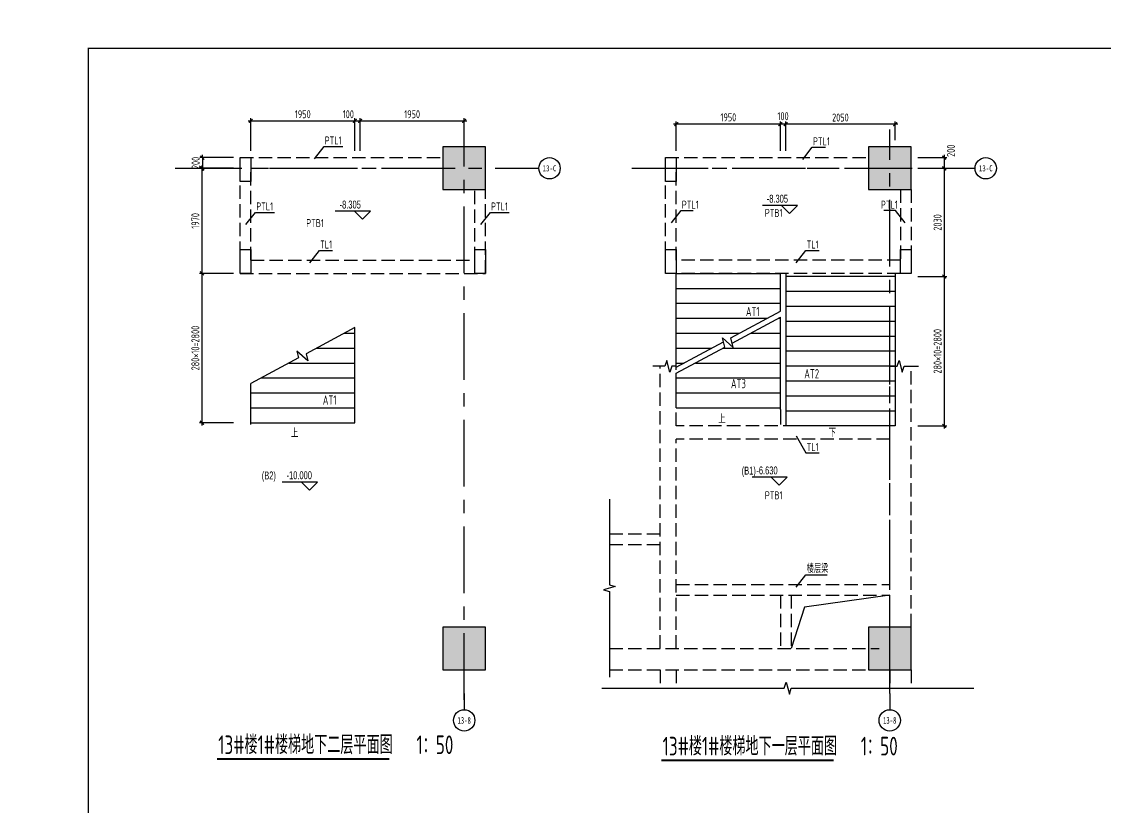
# Model space of a CAD drawing. Extents: x 20383 to 83436, y 6754 to 118707.
# Drawn here: x 20383 to 40692, y 103979 to 118707 of the extents above; entities that cross this region are included whole.
import ezdxf
from ezdxf.enums import TextEntityAlignment as Align

# ---------------------------------------------------------------- set-up
doc = ezdxf.new("R2010")
doc.units = 0
doc.header["$LTSCALE"] = 1000
doc.header["$MEASUREMENT"] = 0
doc.linetypes.add('CENTER', pattern=[2, 1.25, -0.25, 0.25, -0.25])
doc.linetypes.add('DASH', pattern=[0.35, 0.25, -0.1])
doc.layers.get('0').update_dxf_attribs({"linetype": 'CONTINUOUS'})
doc.layers.get('Defpoints').update_dxf_attribs({"color": 167, "linetype": 'CONTINUOUS'})
for name, color, linetype in [('01-标注_轴线坐标', 132, 'CONTINUOUS'), ('02-TEXT_轴号', 7, 'CONTINUOUS'), ('05-填充_天正', 26, 'CONTINUOUS'), ('104-13 B2核心筒$0$DIM_SYMB', 3, 'CONTINUOUS'), ('AXIS', 253, 'CENTER'), ('DIM', 3, 'CONTINUOUS'), ('PUB_TEXT', 7, 'CONTINUOUS'), ('s-beam', 4, 'DASH'), ('s-colu', 40, 'CONTINUOUS'), ('s-colu-hatc', 16, 'CONTINUOUS'), ('s-dim', 3, 'CONTINUOUS'), ('S-DIM-B', 3, 'CONTINUOUS'), ('S-DIM-SYMB', 3, 'CONTINUOUS'), ('s-stair', 7, 'CONTINUOUS'), ('s-thin', 3, 'CONTINUOUS'), ('S_TEXT', 7, 'CONTINUOUS'), ('S_THIN', 7, 'CONTINUOUS')]:
    doc.layers.add(name, color=color, linetype=linetype)
doc.styles.add('_TCH_AXIS', font='STXIHEI.TTF')
doc.styles.add('_TCH_DIM', font='ros.shx', dxfattribs={"width": 0.8, "bigfont": 'jd.shx'})
doc.styles.add('TSSD_Dimension', font='tssdeng.shx', dxfattribs={"width": 0.7, "bigfont": 'TSSDCHN.SHX'})
doc.styles.add('TSSD_Rein', font='Tssdeng.shx', dxfattribs={"width": 0.7, "bigfont": 'hztxt.shx'})
doc.dimstyles.new('TSSD_50_50', dxfattribs={"dimtxt": 150, "dimasz": 50, "dimexe": 50, "dimexo": 125, "dimgap": 50, "dimtad": 1, "dimdec": 0, "dimzin": 0, "dimdsep": 46, "dimtxsty": 'TSSD_Dimension', "dimblk": 'ARCHTICK', "dimblk1": 'ARCHTICK', "dimblk2": 'ARCHTICK', "dimcen": 0, "dimdle": 50, "dimclrt": 7, "dimadec": 0, "dimazin": 0, "dimtfac": 1, "dimtdec": 0, "dimtix": 1, "dimtmove": 2, "dimatfit": 3, "dimfxl": 1, "dimtolj": 1, "dimtzin": 0, "dimarcsym": 0})

# ---------------------------------------------------------------- blocks, each defined once
blk = doc.blocks.new('_ArchTick')
at = {"color": 0, "const_width": 0.5}
blk.add_lwpolyline([(-0.71, -0.71), (0.71, 0.71)], dxfattribs=at)
blk = doc.blocks.new('*D63')
at = {"layer": 'Defpoints', "color": 0, "transparency": 16777216}
for p in [(37052, 116158), (37052, 115958), (37673, 115958)]:
    blk.add_point(p, dxfattribs=at)
at = {"layer": 's-dim', "color": 0, "lineweight": -2, "transparency": 16777216}
for p, q in [((37673, 116208), (37673, 115908)), ((37177, 116158), (37723, 116158)), ((37177, 115958), (37723, 115958))]:
    blk.add_line(p, q, dxfattribs=at)
at = {"layer": 's-dim', "color": 0, "lineweight": -2, "transparency": 16777216, "xscale": 50, "yscale": 50, "zscale": 50}
for p, rotation in [((37673, 116158), 90), ((37673, 115958), 270)]:
    blk.add_blockref('_ArchTick', p, dxfattribs=dict(at, rotation=rotation))
at = {"layer": 's-dim', "color": 7, "transparency": 16777216, "insert": (37798, 116287), "char_height": 150, "attachment_point": 5, "rotation": 90, "style": 'TSSD_Dimension'}
blk.add_mtext('\\A1;200', dxfattribs=at)
blk = doc.blocks.new('*D64')
at = {"layer": 'Defpoints', "color": 0, "transparency": 16777216}
for p in [(37052, 115958), (37052, 113928), (37673, 113928)]:
    blk.add_point(p, dxfattribs=at)
at = {"layer": 's-dim', "color": 0, "lineweight": -2, "transparency": 16777216}
for p, q in [((37673, 116008), (37673, 113878)), ((37177, 115958), (37723, 115958)), ((37177, 113928), (37723, 113928))]:
    blk.add_line(p, q, dxfattribs=at)
at = {"layer": 's-dim', "color": 0, "lineweight": -2, "transparency": 16777216, "xscale": 50, "yscale": 50, "zscale": 50}
for p, rotation in [((37673, 115958), 90), ((37673, 113928), 270)]:
    blk.add_blockref('_ArchTick', p, dxfattribs=dict(at, rotation=rotation))
at = {"layer": 's-dim', "color": 7, "transparency": 16777216, "insert": (37548, 114943), "char_height": 150, "attachment_point": 5, "rotation": 90, "style": 'TSSD_Dimension'}
blk.add_mtext('\\A1;2030', dxfattribs=at)
blk = doc.blocks.new('*D65')
at = {"layer": 'Defpoints', "color": 0, "transparency": 16777216}
for p in [(37052, 113928), (37052, 111128), (37673, 111128)]:
    blk.add_point(p, dxfattribs=at)
at = {"layer": 's-dim', "color": 0, "lineweight": -2, "transparency": 16777216}
for p, q in [((37673, 113978), (37673, 111078)), ((37177, 113928), (37723, 113928)), ((37177, 111128), (37723, 111128))]:
    blk.add_line(p, q, dxfattribs=at)
at = {"layer": 's-dim', "color": 0, "lineweight": -2, "transparency": 16777216, "xscale": 50, "yscale": 50, "zscale": 50}
for p, rotation in [((37673, 113928), 90), ((37673, 111128), 270)]:
    blk.add_blockref('_ArchTick', p, dxfattribs=dict(at, rotation=rotation))
at = {"layer": 's-dim', "color": 7, "transparency": 16777216, "insert": (37548, 112528), "char_height": 150, "attachment_point": 5, "rotation": 90, "style": 'TSSD_Dimension'}
blk.add_mtext('\\A1;280×10=2800', dxfattribs=at)
blk = doc.blocks.new('*D66')
at = {"layer": 'Defpoints', "color": 0, "transparency": 16777216}
for p in [(34702, 116785), (36752, 116358), (34702, 116158)]:
    blk.add_point(p, dxfattribs=at)
at = {"layer": 's-dim', "color": 0, "lineweight": -2, "transparency": 16777216}
for p, q in [((36802, 116785), (34652, 116785)), ((34702, 116283), (34702, 116835)), ((36752, 116483), (36752, 116835))]:
    blk.add_line(p, q, dxfattribs=at)
at = {"layer": 's-dim', "color": 0, "lineweight": -2, "transparency": 16777216, "xscale": 50, "yscale": 50, "zscale": 50, "rotation": 180}
blk.add_blockref('_ArchTick', (34702, 116785), dxfattribs=at)
at = {"layer": 's-dim', "color": 0, "lineweight": -2, "transparency": 16777216, "xscale": 50, "yscale": 50, "zscale": 50}
blk.add_blockref('_ArchTick', (36752, 116785), dxfattribs=at)
at = {"layer": 's-dim', "color": 7, "transparency": 16777216, "insert": (35727, 116910), "char_height": 150, "attachment_point": 5, "style": 'TSSD_Dimension'}
blk.add_mtext('\\A1;2050', dxfattribs=at)
blk = doc.blocks.new('*D67')
at = {"layer": 'Defpoints', "color": 0, "transparency": 16777216}
for p in [(34602, 116785), (34602, 116158), (34702, 116158)]:
    blk.add_point(p, dxfattribs=at)
at = {"layer": 's-dim', "color": 0, "lineweight": -2, "transparency": 16777216}
for p, q in [((34752, 116785), (34552, 116785)), ((34602, 116283), (34602, 116835)), ((34702, 116283), (34702, 116835))]:
    blk.add_line(p, q, dxfattribs=at)
at = {"layer": 's-dim', "color": 0, "lineweight": -2, "transparency": 16777216, "xscale": 50, "yscale": 50, "zscale": 50, "rotation": 180}
blk.add_blockref('_ArchTick', (34602, 116785), dxfattribs=at)
at = {"layer": 's-dim', "color": 0, "lineweight": -2, "transparency": 16777216, "xscale": 50, "yscale": 50, "zscale": 50}
blk.add_blockref('_ArchTick', (34702, 116785), dxfattribs=at)
at = {"layer": 's-dim', "color": 7, "transparency": 16777216, "insert": (34652, 116935), "char_height": 150, "attachment_point": 5, "style": 'TSSD_Dimension'}
blk.add_mtext('\\A1;100', dxfattribs=at)
blk = doc.blocks.new('*D68')
at = {"layer": 'Defpoints', "color": 0, "transparency": 16777216}
for p in [(32652, 116785), (32652, 116158), (34602, 116158)]:
    blk.add_point(p, dxfattribs=at)
at = {"layer": 's-dim', "color": 0, "lineweight": -2, "transparency": 16777216}
for p, q in [((34652, 116785), (32602, 116785)), ((32652, 116283), (32652, 116835)), ((34602, 116283), (34602, 116835))]:
    blk.add_line(p, q, dxfattribs=at)
at = {"layer": 's-dim', "color": 0, "lineweight": -2, "transparency": 16777216, "xscale": 50, "yscale": 50, "zscale": 50, "rotation": 180}
blk.add_blockref('_ArchTick', (32652, 116785), dxfattribs=at)
at = {"layer": 's-dim', "color": 0, "lineweight": -2, "transparency": 16777216, "xscale": 50, "yscale": 50, "zscale": 50}
blk.add_blockref('_ArchTick', (34602, 116785), dxfattribs=at)
at = {"layer": 's-dim', "color": 7, "transparency": 16777216, "insert": (33627, 116914), "char_height": 150, "attachment_point": 5, "style": 'TSSD_Dimension'}
blk.add_mtext('\\A1;1950', dxfattribs=at)
blk = doc.blocks.new('*D77')
at = {"layer": 'Defpoints', "color": 0, "transparency": 16777216}
for p in [(23763, 113988), (24476, 113988), (24476, 111188)]:
    blk.add_point(p, dxfattribs=at)
at = {"layer": 's-dim', "color": 0, "lineweight": -2, "transparency": 16777216}
for p, q in [((24351, 113988), (23713, 113988)), ((23763, 111138), (23763, 114038)), ((24351, 111188), (23713, 111188))]:
    blk.add_line(p, q, dxfattribs=at)
at = {"layer": 's-dim', "color": 0, "lineweight": -2, "transparency": 16777216, "xscale": 50, "yscale": 50, "zscale": 50}
for p, rotation in [((23763, 113988), 90), ((23763, 111188), 270)]:
    blk.add_blockref('_ArchTick', p, dxfattribs=dict(at, rotation=rotation))
at = {"layer": 's-dim', "color": 7, "transparency": 16777216, "insert": (23638, 112588), "char_height": 150, "attachment_point": 5, "rotation": 90, "style": 'TSSD_Dimension'}
blk.add_mtext('\\A1;280×10=2800', dxfattribs=at)
blk = doc.blocks.new('*D78')
at = {"layer": 'Defpoints', "color": 0, "transparency": 16777216}
for p in [(23763, 115958), (24476, 115958), (24476, 113988)]:
    blk.add_point(p, dxfattribs=at)
at = {"layer": 's-dim', "color": 0, "lineweight": -2, "transparency": 16777216}
for p, q in [((23763, 113938), (23763, 116008)), ((24351, 115958), (23713, 115958)), ((24351, 113988), (23713, 113988))]:
    blk.add_line(p, q, dxfattribs=at)
at = {"layer": 's-dim', "color": 0, "lineweight": -2, "transparency": 16777216, "xscale": 50, "yscale": 50, "zscale": 50}
for p, rotation in [((23763, 115958), 90), ((23763, 113988), 270)]:
    blk.add_blockref('_ArchTick', p, dxfattribs=dict(at, rotation=rotation))
at = {"layer": 's-dim', "color": 7, "transparency": 16777216, "insert": (23638, 114973), "char_height": 150, "attachment_point": 5, "rotation": 90, "style": 'TSSD_Dimension'}
blk.add_mtext('\\A1;1970', dxfattribs=at)
blk = doc.blocks.new('*D79')
at = {"layer": 'Defpoints', "color": 0, "transparency": 16777216}
for p in [(24476, 116158), (23769, 115958), (24476, 115958)]:
    blk.add_point(p, dxfattribs=at)
at = {"layer": 's-dim', "color": 0, "lineweight": -2, "transparency": 16777216}
for p, q in [((23769, 116158), (23769, 116208)), ((24351, 116158), (23719, 116158)), ((23769, 116158), (23769, 115958)), ((24351, 115958), (23719, 115958)), ((23769, 115958), (23769, 115908))]:
    blk.add_line(p, q, dxfattribs=at)
at = {"layer": 's-dim', "color": 0, "lineweight": -2, "transparency": 16777216, "xscale": 50, "yscale": 50, "zscale": 50}
for p, rotation in [((23769, 116158), 270), ((23769, 115958), 90)]:
    blk.add_blockref('_ArchTick', p, dxfattribs=dict(at, rotation=rotation))
at = {"layer": 's-dim', "color": 7, "transparency": 16777216, "insert": (23644, 116058), "char_height": 150, "attachment_point": 5, "rotation": 90, "style": 'TSSD_Dimension'}
blk.add_mtext('\\A1;200', dxfattribs=at)
blk = doc.blocks.new('*D80')
at = {"layer": 'Defpoints', "color": 0, "transparency": 16777216}
for p in [(26626, 116847), (24676, 116158), (26626, 116158)]:
    blk.add_point(p, dxfattribs=at)
at = {"layer": 's-dim', "color": 0, "lineweight": -2, "transparency": 16777216}
for p, q in [((24626, 116847), (26676, 116847)), ((24676, 116283), (24676, 116897)), ((26626, 116283), (26626, 116897))]:
    blk.add_line(p, q, dxfattribs=at)
at = {"layer": 's-dim', "color": 0, "lineweight": -2, "transparency": 16777216, "xscale": 50, "yscale": 50, "zscale": 50, "rotation": 180}
blk.add_blockref('_ArchTick', (24676, 116847), dxfattribs=at)
at = {"layer": 's-dim', "color": 0, "lineweight": -2, "transparency": 16777216, "xscale": 50, "yscale": 50, "zscale": 50}
blk.add_blockref('_ArchTick', (26626, 116847), dxfattribs=at)
at = {"layer": 's-dim', "color": 7, "transparency": 16777216, "insert": (25651, 116972), "char_height": 150, "attachment_point": 5, "style": 'TSSD_Dimension'}
blk.add_mtext('\\A1;1950', dxfattribs=at)
blk = doc.blocks.new('*D81')
at = {"layer": 'Defpoints', "color": 0, "transparency": 16777216}
for p in [(26726, 116847), (26626, 116158), (26726, 116158)]:
    blk.add_point(p, dxfattribs=at)
at = {"layer": 's-dim', "color": 0, "lineweight": -2, "transparency": 16777216}
for p, q in [((26576, 116847), (26776, 116847)), ((26626, 116283), (26626, 116897)), ((26726, 116283), (26726, 116897))]:
    blk.add_line(p, q, dxfattribs=at)
at = {"layer": 's-dim', "color": 0, "lineweight": -2, "transparency": 16777216, "xscale": 50, "yscale": 50, "zscale": 50, "rotation": 180}
blk.add_blockref('_ArchTick', (26626, 116847), dxfattribs=at)
at = {"layer": 's-dim', "color": 0, "lineweight": -2, "transparency": 16777216, "xscale": 50, "yscale": 50, "zscale": 50}
blk.add_blockref('_ArchTick', (26726, 116847), dxfattribs=at)
at = {"layer": 's-dim', "color": 7, "transparency": 16777216, "insert": (26505, 116972), "char_height": 150, "attachment_point": 5, "style": 'TSSD_Dimension'}
blk.add_mtext('\\A1;100', dxfattribs=at)
blk = doc.blocks.new('*D82')
at = {"layer": 'Defpoints', "color": 0, "transparency": 16777216}
for p in [(28676, 116847), (26726, 116358), (28676, 116358)]:
    blk.add_point(p, dxfattribs=at)
at = {"layer": 's-dim', "color": 0, "lineweight": -2, "transparency": 16777216}
for p, q in [((26676, 116847), (28726, 116847)), ((26726, 116483), (26726, 116897)), ((28676, 116483), (28676, 116897))]:
    blk.add_line(p, q, dxfattribs=at)
at = {"layer": 's-dim', "color": 0, "lineweight": -2, "transparency": 16777216, "xscale": 50, "yscale": 50, "zscale": 50, "rotation": 180}
blk.add_blockref('_ArchTick', (26726, 116847), dxfattribs=at)
at = {"layer": 's-dim', "color": 0, "lineweight": -2, "transparency": 16777216, "xscale": 50, "yscale": 50, "zscale": 50}
blk.add_blockref('_ArchTick', (28676, 116847), dxfattribs=at)
at = {"layer": 's-dim', "color": 7, "transparency": 16777216, "insert": (27701, 116972), "char_height": 150, "attachment_point": 5, "style": 'TSSD_Dimension'}
blk.add_mtext('\\A1;1950', dxfattribs=at)

msp = doc.modelspace()

# ---------------------------------------------------------------- hatches: boundary and pattern name
at = {"layer": 's-colu-hatc'}
for points in [[(29076.2, 115557.8), (29076.2, 116357.8), (28276.2, 116357.9), (28276.2, 115557.9)], [(37051.6, 115557.8), (37051.6, 116357.8), (36251.6, 116357.9), (36251.6, 115557.9)], [(29076.2, 106557.8), (29076.2, 107357.8), (28276.2, 107357.9), (28276.2, 106557.9)], [(37051.6, 106557.8), (37051.6, 107357.8), (36251.6, 107357.9), (36251.6, 106557.9)]]:
    msp.add_hatch(color=8, dxfattribs=at).paths.add_polyline_path(points)

# ---------------------------------------------------------------- linework, layer by layer
for points, const_width in [([(20384.4, 89005.7), (83434.4, 89005.7), (83434.4, 118705.7), (20384.4, 118705.7)], 2.5), ([(79684.4, 118205.7), (21634.4, 118205.7), (21634.4, 89505.7), (79684.4, 89505.7)], 25)]:
    msp.add_lwpolyline(points, close=True, dxfattribs=dict(const_width=const_width))
at = {"layer": '01-标注_轴线坐标'}
msp.add_line((38251.6, 115957.9), (38251.6, 115957.9), dxfattribs=at)
at = {"layer": '05-填充_天正', "color": 5}
msp.add_lwpolyline([(36651.6, 107957.7), (35051.4, 107730.4), (34801.6, 106957.7)], dxfattribs=at)
at = {"layer": '104-13 B2核心筒$0$DIM_SYMB'}
msp.add_lwpolyline([(25651.2, 111047.9, 0, 0, 0), (25651.2, 111857.9, 120, 0, 0), (25651.2, 112307.9, 0, 0, 0)], format="xyseb", dxfattribs=at)
at = {"layer": 'AXIS', "color": 1}
for p, q in [((28676.2, 105994.4), (28676.2, 116682.5)), ((36651.6, 106115.1), (36651.6, 116682.5)), ((23256.8, 115957.9), (29706.7, 115957.9)), ((31821, 115957.9), (38251.6, 115957.9))]:
    msp.add_line(p, q, dxfattribs=at)
at = {"layer": 'DIM'}
for p, q in [((26919.8, 115151.5), (26260.2, 115151.5)), ((26769.8, 115001.5), (26619.8, 115151.5)), ((26769.8, 115001.5), (26919.8, 115151.5)), ((34925.1, 115261.5), (34265.5, 115261.5)), ((34775.1, 115111.5), (34625.1, 115261.5)), ((34775.1, 115111.5), (34925.1, 115261.5)), ((25925.1, 110077.3), (25265.5, 110077.3)), ((25775.1, 109927.3), (25625.1, 110077.3)), ((25775.1, 109927.3), (25925.1, 110077.3)), ((34730.2, 110167.9), (34070.6, 110167.9)), ((34580.2, 110017.9), (34430.2, 110167.9)), ((34580.2, 110017.9), (34730.2, 110167.9))]:
    msp.add_line(p, q, dxfattribs=at)
at = {"layer": 's-beam'}
for p, q in [((24476.2, 113987.9), (24476.2, 116157.9)), ((24476.2, 116157.9), (28276.2, 116157.9)), ((32451.6, 116157.9), (36251.6, 116157.9)), ((32451.6, 113987.9), (32451.6, 116157.9)), ((24676.2, 114237.9), (24676.2, 115957.9)), ((24676.2, 115957.9), (28276.2, 115957.9)), ((32651.6, 115957.9), (36251.6, 115957.9)), ((32651.6, 114237.9), (32651.6, 115957.9)), ((28876.2, 114237.9), (28876.2, 115557.9)), ((29076.2, 113987.9), (29076.2, 115557.9)), ((36851.6, 115557.9), (36851.6, 114237.9)), ((37051.6, 115557.9), (37051.6, 113987.9)), ((24676.2, 114237.9), (28876.2, 114237.9)), ((36851.6, 114237.9), (32651.6, 114237.9)), ((24476.2, 113987.9), (29076.2, 113987.9)), ((36851.6, 113987.9), (32451.6, 113987.9)), ((32351.6, 106957.9), (32351.6, 112247.9)), ((32651.6, 111127.9), (32651.6, 112247.9)), ((36651.6, 107356.5), (36651.6, 112247.9)), ((37051.6, 107356.5), (37051.6, 112247.9)), ((36651.6, 111127.9), (32651.6, 111127.9)), ((36651.6, 110877.9), (32651.6, 110877.9)), ((32651.6, 106957.9), (32651.6, 110877.9)), ((31397.8, 109107.9), (32351.6, 109107.9)), ((31397.8, 108907.9), (32351.6, 108907.9)), ((32651.6, 108157.8), (36651.6, 108157.8)), ((32651.6, 107957.7), (36651.6, 107957.7)), ((34601.6, 107957.7), (34601.6, 106957.9)), ((34801.6, 107957.7), (34801.6, 106957.9)), ((31397.8, 106957.9), (36452.8, 106957.9)), ((31397.8, 106557.9), (37051.6, 106557.9)), ((32351.6, 106557.9), (32351.6, 106212.1)), ((32651.6, 106557.9), (32651.6, 106212.1)), ((36651.6, 106557.9), (36651.6, 106212.1)), ((37051.6, 106557.9), (37051.6, 106212.1))]:
    msp.add_line(p, q, dxfattribs=at)
at = {"layer": 's-colu'}
for points in [[(29076.2, 115557.8), (29076.2, 116357.8), (28276.2, 116357.9), (28276.2, 115557.9), (29076.2, 115557.8)], [(37051.6, 115557.8), (37051.6, 116357.8), (36251.6, 116357.9), (36251.6, 115557.9), (37051.6, 115557.8)], [(29076.2, 106557.8), (29076.2, 107357.8), (28276.2, 107357.9), (28276.2, 106557.9), (29076.2, 106557.8)], [(37051.6, 106557.8), (37051.6, 107357.8), (36251.6, 107357.9), (36251.6, 106557.9), (37051.6, 106557.8)]]:
    msp.add_lwpolyline(points, dxfattribs=at)
for points in [[(24476.2, 115707.9), (24476.2, 116157.9), (24676.2, 116157.9), (24676.2, 115707.9)], [(32451.6, 115707.9), (32451.6, 116157.9), (32651.6, 116157.9), (32651.6, 115707.9)], [(24476.2, 113987.9), (24476.2, 114437.9), (24676.2, 114437.9), (24676.2, 113987.9)], [(28876.2, 113987.9), (28876.2, 114437.9), (29076.2, 114437.9), (29076.2, 113987.9)], [(32451.6, 113987.9), (32451.6, 114437.9), (32651.6, 114437.9), (32651.6, 113987.9)], [(36851.6, 113987.9), (36851.6, 114437.9), (37051.6, 114437.9), (37051.6, 113987.9)]]:
    msp.add_lwpolyline(points, close=True, dxfattribs=at)
at = {"layer": 's-dim'}
for p, q in [((29706.7, 115957.9), (30075.2, 115957.9)), ((37313.6, 115957.9), (38251.6, 115957.9)), ((28676.2, 106115.1), (28676.2, 105809)), ((36651.6, 106115.1), (36651.6, 105809))]:
    msp.add_line(p, q, dxfattribs=at)
for centre in [(30275.2, 115957.9), (38451.6, 115957.9), (28676.2, 105609), (36651.6, 105609)]:
    msp.add_circle(centre, 200, dxfattribs=at)
at = {"layer": 'S-DIM-B', "ltscale": 0.001}
for points in [[(35676.6, 111017.9, 0, 0, 0), (35676.6, 114957.9, 0, 0, 0), (33626.6, 114957.9, 0, 0, 0), (33626.6, 113287.9, 120, 0, 0), (33626.6, 112837.9, 0, 0, 0)], [(33626.6, 111297.9, 0, 0, 0), (33626.6, 112107.9, 120, 0, 0), (33626.6, 112557.9, 0, 0, 0)]]:
    msp.add_lwpolyline(points, format="xyseb", dxfattribs=at)
at = {"layer": 'S-DIM-SYMB', "const_width": 35}
for points in [[(24045.6, 104883.7), (27271.6, 104883.7)], [(32373.1, 104858.3), (35599.2, 104858.3)]]:
    msp.add_lwpolyline(points, dxfattribs=at)
at = {"layer": 's-stair'}
for p, q in [((32651.6, 112228.7), (32651.6, 113987.9)), ((32651.6, 113987.9), (34601.6, 113987.9)), ((34601.6, 113280.7), (34601.6, 113987.9)), ((34701.6, 113987.9), (34701.6, 111127.9)), ((36751.6, 113987.9), (36751.6, 111127.9)), ((36751.6, 113927.9), (34701.6, 113927.9)), ((32651.6, 113707.9), (34601.6, 113707.9)), ((36751.6, 113647.9), (34701.6, 113647.9)), ((32651.6, 113427.9), (34601.6, 113427.9)), ((36751.6, 113367.9), (34701.6, 113367.9)), ((32651.6, 113147.9), (34355.4, 113147.9)), ((33676.2, 112781.5), (34601.6, 113280.7)), ((33700, 112680.7), (34601.6, 113167.1)), ((34566, 113147.9), (34601.6, 113147.9)), ((34601.6, 111437.9), (34601.6, 113167.1)), ((26626.2, 112973.9), (25712.7, 112481.1)), ((26626.2, 111187.9), (26626.2, 112973.9)), ((36751.6, 113087.9), (34701.6, 113087.9)), ((26429.7, 112867.9), (26626.2, 112867.9)), ((32651.6, 112867.9), (33836.4, 112867.9)), ((33559.5, 112604.9), (33518.3, 112778.5)), ((33518.3, 112778.5), (33719.3, 112599.8)), ((33719.3, 112599.8), (33676.2, 112781.5)), ((34047, 112867.9), (34601.6, 112867.9)), ((36751.6, 112807.9), (34701.6, 112807.9)), ((25743.9, 112349.7), (25542.9, 112528.5)), ((25542.9, 112528.5), (25572.1, 112405.3)), ((25910.7, 112587.9), (26626.2, 112587.9)), ((32651.6, 112228.7), (33535.6, 112705.6)), ((32651.6, 112115.1), (33559.5, 112604.9)), ((32651.6, 112587.9), (33317.4, 112587.9)), ((33528, 112587.9), (34601.6, 112587.9)), ((36751.6, 112527.9), (34701.6, 112527.9)), ((25572.1, 112405.3), (24676.2, 111921.9)), ((25391.7, 112307.9), (26626.2, 112307.9)), ((25712.7, 112481.1), (25743.9, 112349.7)), ((32651.6, 112307.9), (32798.4, 112307.9)), ((33009, 112307.9), (34601.6, 112307.9)), ((32651.6, 111467.9), (32651.6, 112115.1)), ((36751.6, 112247.9), (34701.6, 112247.9)), ((24676.2, 111157.9), (24676.2, 111921.9)), ((24872.7, 112027.9), (26626.2, 112027.9)), ((32651.6, 112027.9), (34601.6, 112027.9)), ((36751.6, 111967.9), (34701.6, 111967.9)), ((24676.2, 111747.9), (26626.2, 111747.9)), ((32651.6, 111747.9), (34601.6, 111747.9)), ((36751.6, 111687.9), (34701.6, 111687.9)), ((24676.2, 111467.9), (26626.2, 111467.9)), ((32651.6, 111467.9), (34601.6, 111467.9)), ((34601.6, 111437.9), (34601.6, 111157.9)), ((36751.6, 111407.9), (34701.6, 111407.9)), ((24676.2, 111187.9), (26626.2, 111187.9)), ((26526.2, 111187.9), (26586.2, 111187.9)), ((36751.6, 111127.9), (34701.6, 111127.9))]:
    msp.add_line(p, q, dxfattribs=at)
at = {"layer": 's-thin'}
for points in [[(32651.6, 112247.9), (32566.6, 112247.9), (32531.6, 112137.9), (32471.6, 112357.9), (32436.6, 112247.9), (32211.6, 112247.9)], [(36651.6, 112247.9), (36791.1, 112247.9), (36826.1, 112357.9), (36886.1, 112137.9), (36921.1, 112247.9), (37191.6, 112247.9)], [(31397.8, 109757.2), (31397.8, 108152.6), (31507.8, 108117.6), (31287.8, 108057.6), (31397.8, 108022.6), (31397.8, 106417.9)], [(31255.2, 106212.1), (34675.2, 106212.1), (34710.2, 106322.1), (34770.2, 106102.1), (34805.2, 106212.1), (38225.2, 106212.1)]]:
    msp.add_lwpolyline(points, dxfattribs=at)
at = {"layer": 'S_THIN'}
for p, q in [((25868.7, 116138.7), (26049.5, 116369.3)), ((26049.5, 116369.3), (26402.1, 116369.3)), ((35020, 116123.1), (35200.9, 116353.8)), ((35200.9, 116353.8), (35447.7, 116353.8)), ((32561.2, 114934.8), (32742, 115165.4)), ((32742, 115165.4), (32965.2, 115165.4)), ((36761.2, 115165.4), (36538, 115165.4)), ((36942, 114934.8), (36761.2, 115165.4)), ((24585.8, 114901.6), (24766.6, 115132.3)), ((24766.6, 115132.3), (25119.1, 115132.3)), ((28985.8, 114901.6), (29166.6, 115132.3)), ((29166.6, 115132.3), (29519.1, 115132.3)), ((25782.6, 114187.8), (25963.4, 114418.4)), ((25963.4, 114418.4), (26210.2, 114418.4)), ((34901, 114187.8), (35081.9, 114418.4)), ((35081.9, 114418.4), (35328.7, 114418.4)), ((34901, 110943.9), (35081.9, 110623.2)), ((35081.9, 110623.2), (35328.7, 110623.2)), ((34901, 108107.6), (35081.9, 108338.3)), ((35081.9, 108338.3), (35477, 108338.3))]:
    msp.add_line(p, q, dxfattribs=at)

# ---------------------------------------------------------------- texts
at = {"layer": '02-TEXT_轴号', "style": '_TCH_AXIS', "width": 0.743037}
for s, height, p, p2 in [('13-C', 114.1, (30147.3, 115900.9), (30403, 115900.9)), ('13-C', 114.1, (38323.8, 115900.9), (38579.5, 115900.9)), ('13-8', 126.06, (28551.2, 105546), (28801.2, 105546)), ('13-8', 126.06, (36526.6, 105546), (36776.6, 105546))]:
    msp.add_text(s, height=height, dxfattribs=at).set_placement(p, p2, align=Align.FIT)
at = {"layer": 'PUB_TEXT', "style": '_TCH_DIM', "width": 0.705882}
for s, height, p in [('-8.305', 148.75, (26341.7, 115204)), ('-8.305', 148.75, (34347, 115314)), ('上', 148.8, (33439.7, 111181.1)), ('上', 148.8, (25430.8, 110913.5)), ('下', 148.8, (35506.3, 110921.3)), ('(B2)', 148.75, (24882.7, 110125.4)), ('-10.000', 148.75, (25347, 110129.8)), ('(B1)', 148.75, (33877.3, 110216.1)), ('-6.630', 148.75, (34152.1, 110220.4))]:
    msp.add_text(s, height=height, dxfattribs=at).set_placement(p)
at = {"layer": 's-dim', "color": 0, "char_height": 175, "attachment_point": 3, "style": 'TSSD_Rein'}
for s, insert in [('AT1', (34211.4, 113360.5)), ('AT2', (35327.2, 112194.1)), ('AT3', (33954.9, 112010.5)), ('AT1', (26282.1, 111700.5))]:
    msp.add_mtext_dynamic_manual_height_columns(s, width=439.113, gutter_width=875, heights=[0], dxfattribs=dict(at, insert=insert))
at = {"layer": 'S-DIM-SYMB', "color": 0, "char_height": 350, "attachment_point": 1, "style": 'TSSD_Rein'}
for s, insert in [('13#楼1#楼梯地下二层平面图   1：50', (24067.5, 105326.4)), ('13#楼1#楼梯地下一层平面图   1：50', (32395.1, 105301))]:
    msp.add_mtext_dynamic_manual_height_columns(s, width=4716.961, gutter_width=875, heights=[0], dxfattribs=dict(at, insert=insert))
at = {"layer": 'S_TEXT', "ltscale": 99, "style": 'TSSD_Dimension', "width": 0.7}
for s, p in [('PTL1', (26062.1, 116405.4)), ('PTL1', (35213.4, 116389.8)), ('PTL1', (24779.2, 115168.3)), ('PTL1', (29179.2, 115168.3)), ('PTL1', (32754.6, 115201.5)), ('PTB1', (34311.1, 115046.9)), ('PTL1', (36486.1, 115201.5)), ('PTB1', (25715.9, 114856.1)), ('TL1', (25976, 114454.5)), ('TL1', (35094.4, 114454.5)), ('TL1', (35094.4, 110659.2)), ('PTB1', (34311.1, 109753.4)), ('楼层梁', (35094.4, 108374.3))]:
    msp.add_text(s, height=150, dxfattribs=at).set_placement(p)

# ---------------------------------------------------------------- dimensions: what is measured, and where the dimension line sits
at = {"layer": 's-dim'}
for base, p1, p2, picture, middle in [((26626.2, 116847.5), (24676.2, 116157.9), (26626.2, 116157.9), '*D80', (25651.2, 116972.5)), ((28676.2, 116847.5), (26726.2, 116357.9), (28676.2, 116357.9), '*D82', (27701.2, 116972.5)), ((34701.6, 116785.1), (36751.6, 116357.9), (34701.6, 116157.9), '*D66', (35726.6, 116910.1))]:
    dim = msp.add_linear_dim(base=base, p1=p1, p2=p2, dimstyle='TSSD_50_50', dxfattribs=at)
    dim.commit()
    dim.dimension.update_dxf_attribs({"geometry": picture, "text_midpoint": middle})
for base, p1, p2, picture, middle in [((26726.2, 116847.5), (26626.2, 116157.9), (26726.2, 116157.9), '*D81', (26505.2, 116972.5)), ((32651.6, 116785.1), (34601.6, 116157.9), (32651.6, 116157.9), '*D68', (33626.6, 116914.1)), ((34601.6, 116785.1), (34701.6, 116157.9), (34601.6, 116157.9), '*D67', (34651.6, 116934.7))]:
    dim = msp.add_linear_dim(base=base, p1=p1, p2=p2, dimstyle='TSSD_50_50', dxfattribs=at)
    dim.commit()
    dim.dimension.update_dxf_attribs({"geometry": picture, "text_midpoint": middle, "dimtype": 160})
dim = msp.add_linear_dim(base=(37672.5, 115957.9), p1=(37051.6, 116157.9), p2=(37051.6, 115957.9), angle=270, dimstyle='TSSD_50_50', dxfattribs=at)
dim.commit()
dim.dimension.update_dxf_attribs({"geometry": '*D63', "text_midpoint": (37797.5, 116287), "dimtype": 160})
for base, p1, p2, picture, middle in [((23769.2, 115957.9), (24476.2, 116157.9), (24476.2, 115957.9), '*D79', (23644.2, 116057.9)), ((23763.1, 115957.9), (24476.2, 113987.9), (24476.2, 115957.9), '*D78', (23638.1, 114972.9)), ((37672.5, 113927.9), (37051.6, 115957.9), (37051.6, 113927.9), '*D64', (37547.5, 114942.9))]:
    dim = msp.add_linear_dim(base=base, p1=p1, p2=p2, angle=270, dimstyle='TSSD_50_50', dxfattribs=at)
    dim.commit()
    dim.dimension.update_dxf_attribs({"geometry": picture, "text_midpoint": middle})
for base, p1, p2, picture, middle in [((23763.1, 113987.9), (24476.2, 111187.9), (24476.2, 113987.9), '*D77', (23638.1, 112587.9)), ((37672.5, 111127.9), (37051.6, 113927.9), (37051.6, 111127.9), '*D65', (37547.5, 112527.9))]:
    dim = msp.add_linear_dim(base=base, p1=p1, p2=p2, angle=270, text='280×10=2800', dimstyle='TSSD_50_50', dxfattribs=at)
    dim.commit()
    dim.dimension.update_dxf_attribs({"geometry": picture, "text_midpoint": middle})

doc.saveas('drawing.dxf')
